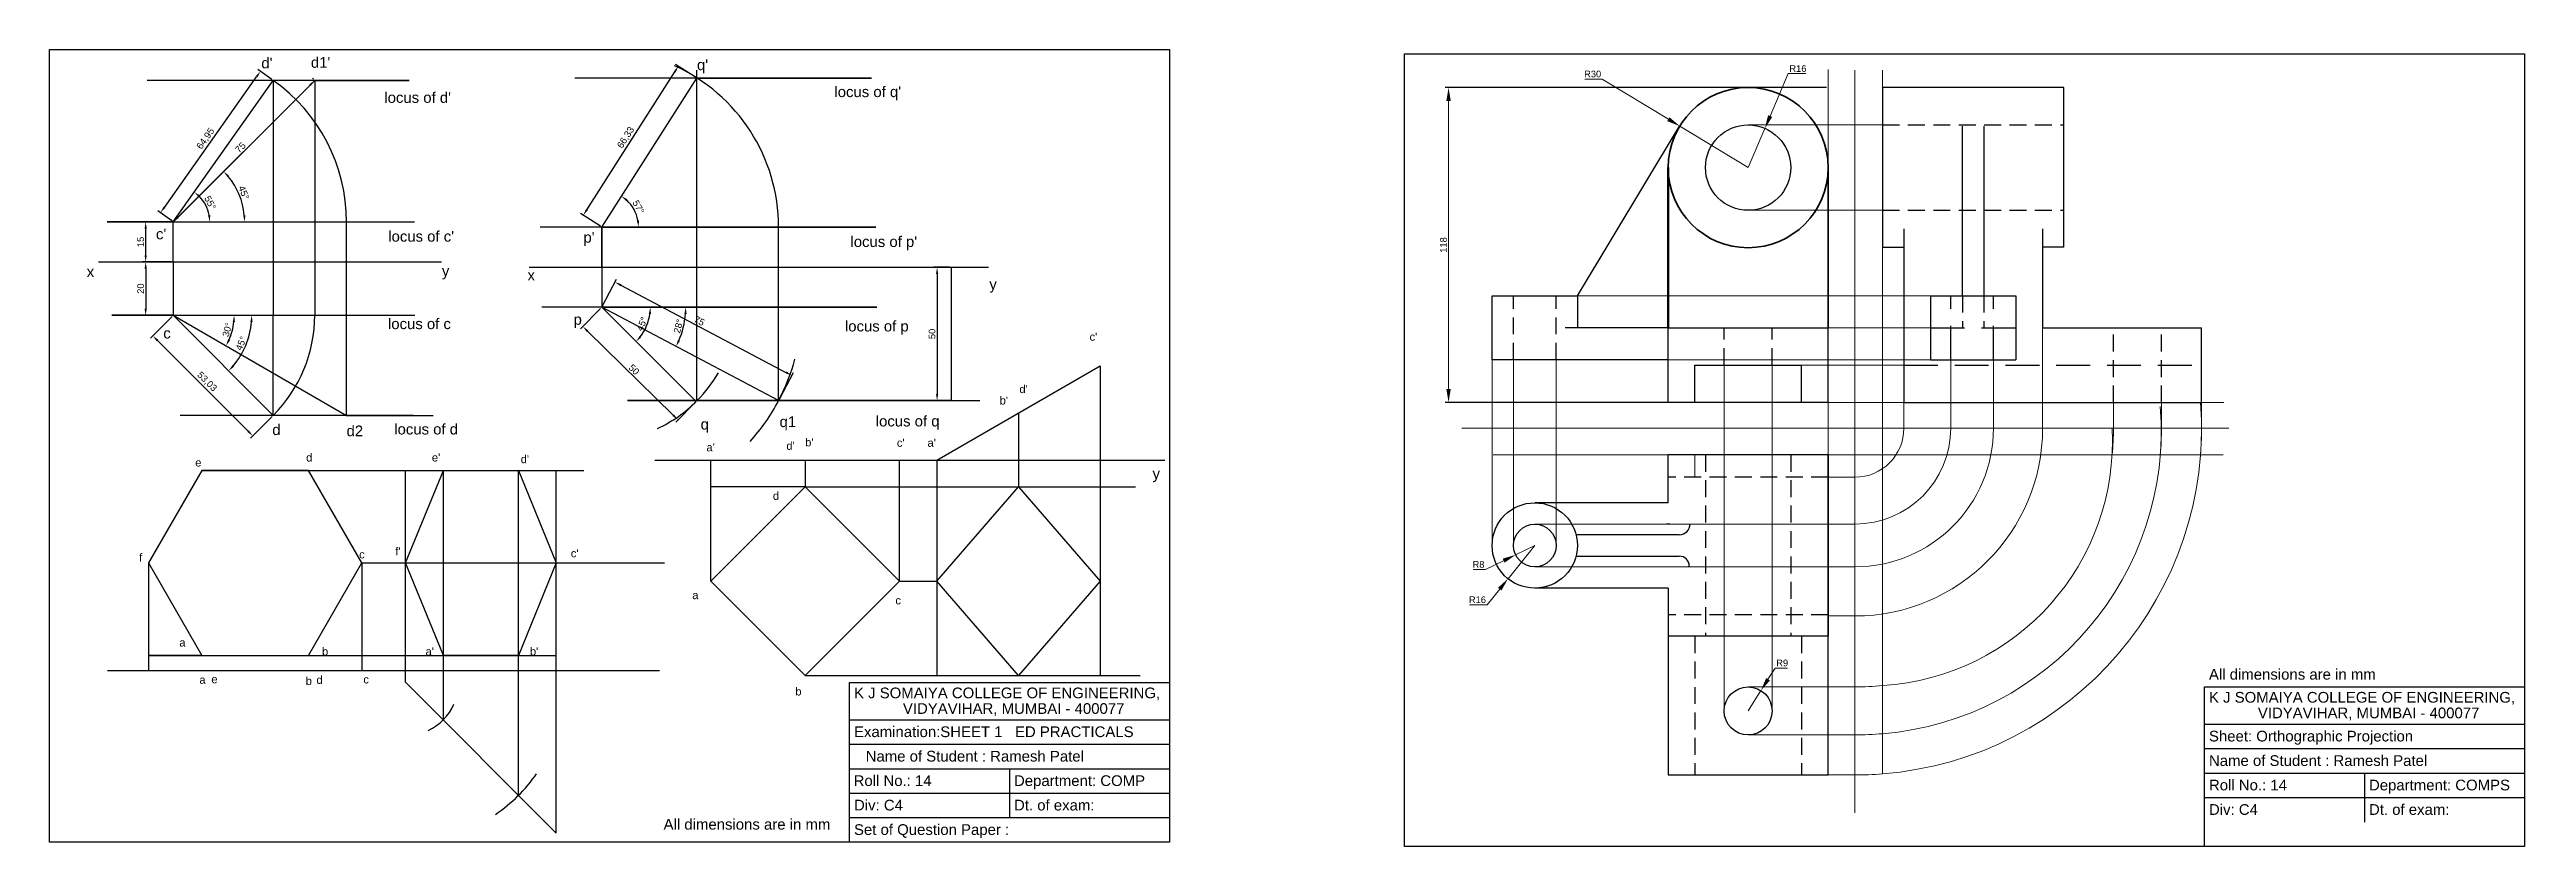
# Model space of a CAD drawing. Header units: millimetres. Extents: x 320 to 4122, y 180 to 2351.
# Drawn here: x 2645 to 3573, y 2051 to 2350 of the extents above; entities that cross this region are included whole.
import ezdxf

# ---------------------------------------------------------------- set-up
doc = ezdxf.new("R2010")
doc.units = ezdxf.units.MM
doc.linetypes.add('DASHED', pattern=[19.05, 12.7, -6.35])
doc.linetypes.add('HIDDEN', pattern=[9.525, 6.35, -3.175])
doc.styles.get("Standard").update_dxf_attribs({"font": 'arial.ttf'})
doc.dimstyles.new('Copy of ISO-25', dxfattribs={"dimtxt": 2.5, "dimasz": 5, "dimexe": 1.25, "dimexo": 0.625, "dimtad": 1, "dimtoh": 1, "dimtxsty": 'Standard', "dimcen": 2.5, "dimadec": 0, "dimazin": 0, "dimtfac": 1, "dimtmove": 0, "dimatfit": 3, "dimfxl": 1, "dimlwd": 9, "dimarcsym": 0})
doc.dimstyles.new('ISO-25', dxfattribs={"dimtxt": 2.5, "dimasz": 2.5, "dimexe": 1.25, "dimexo": 0.625, "dimtad": 1, "dimtxsty": 'Standard', "dimcen": 2.5, "dimadec": 0, "dimazin": 0, "dimtfac": 1, "dimtmove": 0, "dimatfit": 3, "dimfxl": 1, "dimarcsym": 0})

# ---------------------------------------------------------------- blocks, each defined once
blk = doc.blocks.new('*D2')
at = {"color": 0, "lineweight": -2, "transparency": 16777216}
for p, q in [((3311.12, 2335.76), (3168.16, 2335.76)), ((3311.12, 2217.76), (3168.16, 2217.76))]:
    blk.add_line(p, q, dxfattribs=at)
at = {"color": 0, "lineweight": 9, "transparency": 16777216}
blk.add_line((3169.41, 2222.76), (3169.41, 2330.76), dxfattribs=at)
for points in [[(3168.58, 2330.76), (3170.24, 2330.76), (3169.41, 2335.76)], [(3168.58, 2222.76), (3170.24, 2222.76), (3169.41, 2217.76)]]:
    blk.add_solid(points, dxfattribs=at)
at = {"layer": 'Defpoints', "color": 0, "lineweight": 9, "transparency": 16777216}
for p in [(3169.41, 2335.76), (3311.75, 2335.76), (3311.75, 2217.76)]:
    blk.add_point(p, dxfattribs=at)
at = {"color": 0, "lineweight": 9, "transparency": 16777216, "insert": (3167.51, 2276.76), "char_height": 2.5, "attachment_point": 5, "rotation": 90}
blk.add_mtext('118', dxfattribs=at)
blk = doc.blocks.new('*D1')
at = {"color": 0, "lineweight": 9, "transparency": 16777216}
for p, q in [((3220.47, 2338.94), (3227.06, 2338.94)), ((3227.06, 2338.94), (3251.83, 2323.92)), ((3281.75, 2305.76), (3256.1, 2321.33))]:
    blk.add_line(p, q, dxfattribs=at)
blk.add_solid([(3252.26, 2324.63), (3251.39, 2323.21), (3256.1, 2321.33)], dxfattribs=at)
at = {"layer": 'Defpoints', "color": 0, "lineweight": 9, "transparency": 16777216}
for p in [(3256.1, 2321.33), (3281.75, 2305.76)]:
    blk.add_point(p, dxfattribs=at)
at = {"color": 0, "lineweight": 9, "transparency": 16777216, "insert": (3223.45, 2340.85), "char_height": 2.5, "attachment_point": 5}
blk.add_mtext('R30', dxfattribs=at)
blk = doc.blocks.new('*D3')
at = {"color": 0, "lineweight": 9, "transparency": 16777216}
for p, q in [((3296.81, 2340.98), (3290.01, 2325.07)), ((3303.41, 2340.98), (3296.81, 2340.98)), ((3281.75, 2305.76), (3288.04, 2320.48))]:
    blk.add_line(p, q, dxfattribs=at)
blk.add_solid([(3289.24, 2325.4), (3290.77, 2324.74), (3288.04, 2320.48)], dxfattribs=at)
at = {"layer": 'Defpoints', "color": 0, "lineweight": 9, "transparency": 16777216}
for p in [(3288.04, 2320.48), (3281.75, 2305.76)]:
    blk.add_point(p, dxfattribs=at)
at = {"color": 0, "lineweight": 9, "transparency": 16777216, "insert": (3300.42, 2342.88), "char_height": 2.5, "attachment_point": 5}
blk.add_mtext('R16', dxfattribs=at)
blk = doc.blocks.new('*D4')
at = {"color": 0, "lineweight": 9, "transparency": 16777216}
for p, q in [((3201.75, 2164.16), (3194.56, 2160.65)), ((3178.62, 2155.15), (3183.28, 2155.15)), ((3183.28, 2155.15), (3190.07, 2158.46))]:
    blk.add_line(p, q, dxfattribs=at)
blk.add_solid([(3189.7, 2159.21), (3190.43, 2157.71), (3194.56, 2160.65)], dxfattribs=at)
at = {"layer": 'Defpoints', "color": 0, "lineweight": 9, "transparency": 16777216}
for p in [(3201.75, 2164.16), (3194.56, 2160.65)]:
    blk.add_point(p, dxfattribs=at)
at = {"color": 0, "lineweight": 9, "transparency": 16777216, "insert": (3180.64, 2157.05), "char_height": 2.5, "attachment_point": 5}
blk.add_mtext('R8', dxfattribs=at)
blk = doc.blocks.new('*D5')
at = {"color": 0, "lineweight": 9, "transparency": 16777216}
for p, q in [((3201.75, 2164.16), (3191.72, 2151.7)), ((3183.85, 2141.92), (3188.58, 2147.8)), ((3177.25, 2141.92), (3183.85, 2141.92))]:
    blk.add_line(p, q, dxfattribs=at)
blk.add_solid([(3187.93, 2148.32), (3189.23, 2147.28), (3191.72, 2151.7)], dxfattribs=at)
at = {"layer": 'Defpoints', "color": 0, "lineweight": 9, "transparency": 16777216}
for p in [(3201.75, 2164.16), (3191.72, 2151.7)]:
    blk.add_point(p, dxfattribs=at)
at = {"color": 0, "lineweight": 9, "transparency": 16777216, "insert": (3180.24, 2143.82), "char_height": 2.5, "attachment_point": 5}
blk.add_mtext('R16', dxfattribs=at)
blk = doc.blocks.new('*D6')
at = {"color": 0, "lineweight": 9, "transparency": 16777216}
for p, q in [((3291.87, 2118.24), (3289.2, 2114.01)), ((3296.53, 2118.24), (3291.87, 2118.24)), ((3281.75, 2102.16), (3286.54, 2109.78))]:
    blk.add_line(p, q, dxfattribs=at)
blk.add_solid([(3288.5, 2114.45), (3289.91, 2113.57), (3286.54, 2109.78)], dxfattribs=at)
at = {"layer": 'Defpoints', "color": 0, "lineweight": 9, "transparency": 16777216}
for p in [(3286.54, 2109.78), (3281.75, 2102.16)]:
    blk.add_point(p, dxfattribs=at)
at = {"color": 0, "lineweight": 9, "transparency": 16777216, "insert": (3294.51, 2120.14), "char_height": 2.5, "attachment_point": 5}
blk.add_mtext('R9', dxfattribs=at)
blk = doc.blocks.new('*D14')
at = {"color": 0, "lineweight": -2, "transparency": 16777216}
for p, q in [((2687.85, 2290.86), (2722.46, 2339.81)), ((2728.19, 2338.82), (2722.88, 2342.57)), ((2690.69, 2285.78), (2685.38, 2289.54))]:
    blk.add_line(p, q, dxfattribs=at)
at = {"color": 0, "transparency": 16777216}
for points in [[(2722.12, 2340.05), (2722.8, 2339.57), (2723.91, 2341.85)], [(2687.51, 2291.1), (2688.19, 2290.62), (2686.41, 2288.82)]]:
    blk.add_solid(points, dxfattribs=at)
at = {"layer": 'Defpoints', "color": 0, "transparency": 16777216}
for p in [(2723.91, 2341.85), (2728.7, 2338.45), (2691.2, 2285.42)]:
    blk.add_point(p, dxfattribs=at)
at = {"color": 0, "transparency": 16777216, "insert": (2703.42, 2316.56), "char_height": 2.5, "attachment_point": 5, "rotation": 54.73561}
blk.add_mtext('64,95', dxfattribs=at)
blk = doc.blocks.new('*D15')
at = {"color": 0, "lineweight": -2, "transparency": 16777216}
blk.add_arc((2691.2, 2285.42), 13.68, 10.48246, 44.25315, dxfattribs=at)
at = {"color": 0, "transparency": 16777216}
for points in [[(2700.74, 2294.65), (2701.28, 2295.29), (2699.1, 2296.59)], [(2705.07, 2287.95), (2704.25, 2287.87), (2704.89, 2285.42)]]:
    blk.add_solid(points, dxfattribs=at)
at = {"layer": 'Defpoints', "color": 0, "transparency": 16777216}
for p in [(2728.7, 2338.45), (2666.45, 2285.42), (2691.2, 2285.42), (2704.2, 2289.71), (2781.66, 2285.42)]:
    blk.add_point(p, dxfattribs=at)
at = {"color": 0, "transparency": 16777216, "insert": (2705.04, 2292.58), "char_height": 2.5, "attachment_point": 5, "rotation": 297.36781}
blk.add_mtext('55°', dxfattribs=at)
blk = doc.blocks.new('*D16')
at = {"color": 0, "lineweight": -2, "transparency": 16777216}
blk.add_arc((2691.2, 2285.42), 26.74, 5.35841, 39.64159, dxfattribs=at)
at = {"color": 0, "transparency": 16777216}
for points in [[(2711.49, 2302.2), (2712.1, 2302.76), (2710.11, 2304.33)], [(2718.25, 2287.94), (2717.41, 2287.9), (2717.95, 2285.42)]]:
    blk.add_solid(points, dxfattribs=at)
at = {"layer": 'Defpoints', "color": 0, "transparency": 16777216}
for p in [(2744.24, 2338.45), (2666.45, 2285.42), (2691.2, 2285.42), (2717.03, 2292.34), (2781.66, 2285.42)]:
    blk.add_point(p, dxfattribs=at)
at = {"color": 0, "transparency": 16777216, "insert": (2717.66, 2296.38), "char_height": 2.5, "attachment_point": 5, "rotation": 292.5}
blk.add_mtext('45°', dxfattribs=at)
blk = doc.blocks.new('*D17')
at = {"color": 0, "lineweight": -2, "transparency": 16777216}
blk.add_arc((2691.2, 2250.42), 29.41, 319.87131, 355.12869, dxfattribs=at)
at = {"color": 0, "transparency": 16777216}
for points in [[(2720.1, 2247.94), (2720.93, 2247.91), (2720.62, 2250.42)], [(2714, 2231.18), (2713.39, 2231.75), (2712, 2229.62)]]:
    blk.add_solid(points, dxfattribs=at)
at = {"layer": 'Defpoints', "color": 0, "transparency": 16777216}
for p in [(2668.17, 2250.42), (2691.2, 2250.42), (2781.74, 2250.42), (2716.68, 2235.71), (2728.7, 2212.92)]:
    blk.add_point(p, dxfattribs=at)
at = {"color": 0, "transparency": 16777216, "insert": (2716.63, 2239.89), "char_height": 2.5, "attachment_point": 5, "rotation": 67.5}
blk.add_mtext('45°', dxfattribs=at)
blk = doc.blocks.new('*D18')
at = {"color": 0, "lineweight": -2, "transparency": 16777216}
blk.add_arc((2691.2, 2250.42), 22.84, 336.27451, 353.72549, dxfattribs=at)
at = {"color": 0, "transparency": 16777216}
for points in [[(2713.49, 2247.95), (2714.32, 2247.9), (2714.04, 2250.42)], [(2712.49, 2241.04), (2711.74, 2241.42), (2710.98, 2239)]]:
    blk.add_solid(points, dxfattribs=at)
at = {"layer": 'Defpoints', "color": 0, "transparency": 16777216}
for p in [(2668.17, 2250.42), (2691.2, 2250.42), (2781.74, 2250.42), (2712.67, 2242.61), (2756.16, 2212.92)]:
    blk.add_point(p, dxfattribs=at)
at = {"color": 0, "transparency": 16777216, "insert": (2711.43, 2245), "char_height": 2.5, "attachment_point": 5, "rotation": 75}
blk.add_mtext('30°', dxfattribs=at)
blk = doc.blocks.new('*D19')
at = {"color": 0, "lineweight": -2, "transparency": 16777216}
for p, q in [((2690.76, 2249.98), (2682.64, 2241.85)), ((2685.29, 2240.97), (2719.25, 2207.01)), ((2728.26, 2212.48), (2720.14, 2204.35))]:
    blk.add_line(p, q, dxfattribs=at)
at = {"color": 0, "transparency": 16777216}
for points in [[(2685.58, 2241.27), (2684.99, 2240.68), (2683.52, 2242.74)], [(2719.55, 2207.3), (2718.96, 2206.71), (2721.02, 2205.24)]]:
    blk.add_solid(points, dxfattribs=at)
at = {"layer": 'Defpoints', "color": 0, "transparency": 16777216}
for p in [(2691.2, 2250.42), (2728.7, 2212.92), (2721.02, 2205.24)]:
    blk.add_point(p, dxfattribs=at)
at = {"color": 0, "transparency": 16777216, "insert": (2703.78, 2225.49), "char_height": 2.5, "attachment_point": 5, "rotation": 315}
blk.add_mtext('53,03', dxfattribs=at)
blk = doc.blocks.new('*D7')
at = {"color": 0, "lineweight": -2, "transparency": 16777216}
for p, q in [((2846.26, 2289.99), (2879.28, 2341.68)), ((2887.05, 2339.68), (2879.57, 2344.46)), ((2851.35, 2283.78), (2843.86, 2288.56))]:
    blk.add_line(p, q, dxfattribs=at)
at = {"color": 0, "transparency": 16777216}
for points in [[(2878.93, 2341.9), (2879.63, 2341.45), (2880.62, 2343.78)], [(2845.91, 2290.21), (2846.61, 2289.77), (2844.92, 2287.88)]]:
    blk.add_solid(points, dxfattribs=at)
at = {"layer": 'Defpoints', "color": 0, "transparency": 16777216}
for p in [(2880.62, 2343.78), (2887.58, 2339.34), (2851.87, 2283.44)]:
    blk.add_point(p, dxfattribs=at)
at = {"color": 0, "transparency": 16777216, "insert": (2860.98, 2316.98), "char_height": 2.5, "attachment_point": 5, "rotation": 57.43164}
blk.add_mtext('66,33', dxfattribs=at)
blk = doc.blocks.new('*D8')
at = {"color": 0, "lineweight": -2, "transparency": 16777216}
blk.add_arc((2851.87, 2283.44), 13.8, 10.39431, 47.03734, dxfattribs=at)
at = {"color": 0, "transparency": 16777216}
for points in [[(2861.02, 2293.21), (2861.53, 2293.87), (2859.3, 2295.07)], [(2865.86, 2285.97), (2865.03, 2285.89), (2865.67, 2283.44)]]:
    blk.add_solid(points, dxfattribs=at)
at = {"layer": 'Defpoints', "color": 0, "transparency": 16777216}
for p in [(2887.58, 2339.34), (2828.76, 2283.44), (2851.87, 2283.44), (2864.91, 2287.96), (2954.64, 2283.44)]:
    blk.add_point(p, dxfattribs=at)
at = {"color": 0, "transparency": 16777216, "insert": (2865.64, 2290.98), "char_height": 2.5, "attachment_point": 5, "rotation": 298.71582}
blk.add_mtext('57°', dxfattribs=at)
blk = doc.blocks.new('*D9')
at = {"color": 0, "lineweight": -2, "transparency": 16777216}
blk.add_arc((2851.87, 2253.44), 18.22, 322.86759, 352.13241, dxfattribs=at)
at = {"color": 0, "transparency": 16777216}
for points in [[(2869.51, 2250.97), (2870.34, 2250.92), (2870.09, 2253.44)], [(2866.71, 2242.17), (2866.08, 2242.71), (2864.76, 2240.56)]]:
    blk.add_solid(points, dxfattribs=at)
at = {"layer": 'Defpoints', "color": 0, "transparency": 16777216}
for p in [(2829.45, 2253.44), (2851.87, 2253.44), (2955.02, 2253.44), (2867.65, 2244.33), (2886.87, 2218.44)]:
    blk.add_point(p, dxfattribs=at)
at = {"color": 0, "transparency": 16777216, "insert": (2866.95, 2247.19), "char_height": 2.5, "attachment_point": 5, "rotation": 67.5}
blk.add_mtext('45°', dxfattribs=at)
blk = doc.blocks.new('*D10')
at = {"color": 0, "lineweight": -2, "transparency": 16777216}
blk.add_arc((2851.87, 2253.44), 31.5, 336.73012, 355.45174, dxfattribs=at)
at = {"color": 0, "transparency": 16777216}
for points in [[(2882.86, 2250.96), (2883.69, 2250.92), (2883.37, 2253.44)], [(2881.19, 2240.81), (2880.44, 2241.17), (2879.73, 2238.74)]]:
    blk.add_solid(points, dxfattribs=at)
at = {"layer": 'Defpoints', "color": 0, "transparency": 16777216}
for p in [(2829.45, 2253.44), (2851.87, 2253.44), (2955.02, 2253.44), (2881.74, 2243.42), (2918.2, 2218.44)]:
    blk.add_point(p, dxfattribs=at)
at = {"color": 0, "transparency": 16777216, "insert": (2880.6, 2246.32), "char_height": 2.5, "attachment_point": 5, "rotation": 76.09093}
blk.add_mtext('28°', dxfattribs=at)
blk = doc.blocks.new('*D11')
at = {"color": 0, "lineweight": -2, "transparency": 16777216}
for p, q in [((2852.16, 2253.99), (2857.43, 2263.96)), ((2859.05, 2261.69), (2920.96, 2229.02)), ((2918.5, 2218.99), (2923.76, 2228.96))]:
    blk.add_line(p, q, dxfattribs=at)
at = {"color": 0, "transparency": 16777216}
for points in [[(2859.25, 2262.06), (2858.86, 2261.32), (2856.84, 2262.86)], [(2921.16, 2229.39), (2920.77, 2228.66), (2923.17, 2227.86)]]:
    blk.add_solid(points, dxfattribs=at)
at = {"layer": 'Defpoints', "color": 0, "transparency": 16777216}
for p in [(2851.87, 2253.44), (2923.17, 2227.86), (2918.2, 2218.44)]:
    blk.add_point(p, dxfattribs=at)
at = {"color": 0, "transparency": 16777216, "insert": (2888.46, 2248.32), "char_height": 2.5, "attachment_point": 5, "rotation": 332.18186}
blk.add_mtext('75', dxfattribs=at)
blk = doc.blocks.new('*D12')
at = {"color": 0, "lineweight": -2, "transparency": 16777216}
for p, q in [((2851.43, 2252.99), (2843.91, 2245.32)), ((2878.71, 2212.96), (2846.57, 2244.46)), ((2887.14, 2217.99), (2879.62, 2210.32))]:
    blk.add_line(p, q, dxfattribs=at)
at = {"color": 0, "transparency": 16777216}
for points in [[(2846.86, 2244.76), (2846.28, 2244.16), (2844.78, 2246.21)], [(2879, 2213.26), (2878.42, 2212.66), (2880.49, 2211.21)]]:
    blk.add_solid(points, dxfattribs=at)
at = {"layer": 'Defpoints', "color": 0, "transparency": 16777216}
for p in [(2844.78, 2246.21), (2851.87, 2253.44), (2887.58, 2218.44)]:
    blk.add_point(p, dxfattribs=at)
at = {"color": 0, "transparency": 16777216, "insert": (2863.97, 2230.07), "char_height": 2.5, "attachment_point": 5, "rotation": 315.573}
blk.add_mtext('50', dxfattribs=at)
blk = doc.blocks.new('*D13')
at = {"color": 0, "lineweight": -2, "transparency": 16777216}
for p, q in [((2982.29, 2268.44), (2976.38, 2268.44)), ((2977.63, 2265.94), (2977.63, 2220.94)), ((2982.29, 2218.44), (2976.38, 2218.44))]:
    blk.add_line(p, q, dxfattribs=at)
at = {"color": 0, "transparency": 16777216}
for points in [[(2977.21, 2265.94), (2978.04, 2265.94), (2977.63, 2268.44)], [(2977.21, 2220.94), (2978.04, 2220.94), (2977.63, 2218.44)]]:
    blk.add_solid(points, dxfattribs=at)
at = {"layer": 'Defpoints', "color": 0, "transparency": 16777216}
for p in [(2982.91, 2268.44), (2977.63, 2218.44), (2982.91, 2218.44)]:
    blk.add_point(p, dxfattribs=at)
at = {"color": 0, "transparency": 16777216, "insert": (2975.73, 2243.44), "char_height": 2.5, "attachment_point": 5, "rotation": 90}
blk.add_mtext('50', dxfattribs=at)
blk = doc.blocks.new('*D25')
at = {"color": 0, "lineweight": -2, "transparency": 16777216}
for p, q in [((2690.58, 2285.42), (2679.6, 2285.42)), ((2680.85, 2272.92), (2680.85, 2282.92)), ((2690.58, 2270.42), (2679.6, 2270.42))]:
    blk.add_line(p, q, dxfattribs=at)
at = {"color": 0, "lineweight": 9, "transparency": 16777216}
for points in [[(2680.43, 2282.92), (2681.26, 2282.92), (2680.85, 2285.42)], [(2680.43, 2272.92), (2681.26, 2272.92), (2680.85, 2270.42)]]:
    blk.add_solid(points, dxfattribs=at)
at = {"layer": 'Defpoints', "color": 0, "lineweight": 9, "transparency": 16777216}
for p in [(2680.85, 2285.42), (2691.2, 2285.42), (2691.2, 2270.42)]:
    blk.add_point(p, dxfattribs=at)
at = {"color": 0, "lineweight": 9, "transparency": 16777216, "insert": (2678.95, 2277.92), "char_height": 2.5, "attachment_point": 5, "rotation": 90}
blk.add_mtext('15', dxfattribs=at)
blk = doc.blocks.new('*D26')
at = {"color": 0, "lineweight": -2, "transparency": 16777216}
for p, q in [((2690.58, 2270.42), (2679.6, 2270.42)), ((2680.85, 2267.92), (2680.85, 2252.92)), ((2690.58, 2250.42), (2679.6, 2250.42))]:
    blk.add_line(p, q, dxfattribs=at)
at = {"color": 0, "lineweight": 9, "transparency": 16777216}
for points in [[(2680.43, 2267.92), (2681.26, 2267.92), (2680.85, 2270.42)], [(2680.43, 2252.92), (2681.26, 2252.92), (2680.85, 2250.42)]]:
    blk.add_solid(points, dxfattribs=at)
at = {"layer": 'Defpoints', "color": 0, "lineweight": 9, "transparency": 16777216}
for p in [(2691.2, 2270.42), (2680.85, 2250.42), (2691.2, 2250.42)]:
    blk.add_point(p, dxfattribs=at)
at = {"color": 0, "lineweight": 9, "transparency": 16777216, "insert": (2678.95, 2260.42), "char_height": 2.5, "attachment_point": 5, "rotation": 90}
blk.add_mtext('20', dxfattribs=at)
blk = doc.blocks.new('*D42')
at = {"color": 0, "lineweight": -2, "transparency": 16777216}
for p, q in [((2743.8, 2338.9), (2743.35, 2339.34)), ((2692.97, 2287.19), (2742.47, 2336.69)), ((2690.76, 2285.86), (2690.32, 2286.31))]:
    blk.add_line(p, q, dxfattribs=at)
at = {"color": 0, "lineweight": 9, "transparency": 16777216}
for points in [[(2742.18, 2336.98), (2742.76, 2336.39), (2744.24, 2338.45)], [(2692.68, 2287.48), (2693.27, 2286.89), (2691.2, 2285.42)]]:
    blk.add_solid(points, dxfattribs=at)
at = {"layer": 'Defpoints', "color": 0, "lineweight": 9, "transparency": 16777216}
for p in [(2744.24, 2338.45), (2744.24, 2338.45), (2691.2, 2285.42)]:
    blk.add_point(p, dxfattribs=at)
at = {"color": 0, "lineweight": 9, "transparency": 16777216, "insert": (2716.38, 2313.28), "char_height": 2.5, "attachment_point": 5, "rotation": 45}
blk.add_mtext('75', dxfattribs=at)

msp = doc.modelspace()

# ---------------------------------------------------------------- linework, layer by layer
for p, q in [((2644.782, 2350.015), (3064.782, 2350.015)), ((2644.782, 2053.015), (2644.782, 2350.015)), ((3064.782, 2350.015), (3064.782, 2053.015)), ((3152.88, 2348.371), (3572.88, 2348.371)), ((3152.88, 2051.371), (3152.88, 2348.371)), ((3572.88, 2348.371), (3572.88, 2051.371)), ((2952.966, 2339.341), (2841.821, 2339.341)), ((2887.58, 2283.439), (2887.58, 2342.287)), ((2887.58, 2339.341), (2952.966, 2339.341)), ((2779.709, 2338.455), (2681.458, 2338.455)), ((2691.205, 2285.422), (2744.238, 2338.455)), ((2728.705, 2338.455), (2728.705, 2250.422)), ((2744.238, 2338.455), (2779.709, 2338.455)), ((2744.238, 2338.455), (2744.238, 2250.422)), ((2691.205, 2285.422), (2666.447, 2285.422)), ((2666.447, 2285.422), (2781.663, 2285.422)), ((2691.205, 2270.422), (2691.205, 2285.422)), ((2756.156, 2212.922), (2756.156, 2285.422)), ((2954.638, 2283.439), (2828.761, 2283.439)), ((2851.872, 2268.439), (2851.872, 2283.439)), ((2851.872, 2283.439), (2851.872, 2253.439)), ((2851.872, 2283.439), (2954.638, 2283.439)), ((2887.58, 2268.439), (2887.58, 2283.439)), ((2918.205, 2268.439), (2918.205, 2283.439)), ((2663.169, 2270.422), (2791.789, 2270.422)), ((2691.205, 2270.422), (2691.205, 2250.422)), ((2824.658, 2268.439), (2996.864, 2268.439)), ((2887.58, 2218.439), (2887.58, 2268.439)), ((2918.205, 2218.439), (2918.205, 2268.439)), ((2982.913, 2268.439), (2982.913, 2218.439)), ((2691.205, 2250.422), (2668.173, 2250.422)), ((2668.173, 2250.422), (2781.744, 2250.422)), ((2691.205, 2250.422), (2756.156, 2212.922)), ((2728.705, 2212.922), (2728.705, 2250.422)), ((2955.025, 2253.439), (2829.455, 2253.439)), ((2851.872, 2253.439), (2955.025, 2253.439)), ((2918.205, 2218.439), (2851.872, 2253.439)), ((3038.782, 2231.457), (3038.782, 2115.391)), ((2982.913, 2218.439), (2861.486, 2218.439)), ((2861.486, 2218.439), (2993.671, 2218.439)), ((2781.182, 2212.922), (2693.734, 2212.922)), ((2756.156, 2212.922), (2788.647, 2212.922)), ((3008.163, 2213.78), (3008.163, 2186.148)), ((2701.893, 2192.251), (2845.2, 2192.251)), ((2778.22, 2157.61), (2778.22, 2192.251)), ((2792.5, 2098.935), (2792.5, 2192.251)), ((2820.646, 2070.512), (2820.646, 2192.251)), ((2834.788, 2117.374), (2834.788, 2192.251)), ((2871.776, 2196.102), (3062.975, 2196.102)), ((2892.786, 2150.747), (2892.786, 2196.102)), ((2928.141, 2196.102), (2928.141, 2186.102)), ((2963.496, 2150.747), (2963.496, 2196.102)), ((2977.545, 2196.102), (2977.545, 2115.391)), ((2928.141, 2186.102), (2892.786, 2186.102)), ((2928.141, 2186.102), (3052.009, 2186.102)), ((2681.893, 2157.61), (2681.893, 2117.374)), ((2761.893, 2157.61), (2761.893, 2117.374)), ((2762.07, 2157.632), (2875.386, 2157.632)), ((2778.22, 2112.938), (2778.22, 2157.61)), ((2963.452, 2150.794), (2977.521, 2150.794)), ((2666.526, 2117.374), (2873.558, 2117.374)), ((2701.893, 2122.969), (2681.893, 2122.969)), ((2681.893, 2122.969), (2834.788, 2122.969)), ((2681.893, 2117.374), (2701.893, 2117.374)), ((2834.788, 2056.37), (2834.788, 2117.374)), ((2928.141, 2115.391), (3053.725, 2115.391)), ((2944.782, 2112.838), (3064.782, 2112.838)), ((2944.782, 2053.015), (2944.782, 2112.838)), ((3064.782, 2108.015), (3064.782, 2053.015)), ((3452.88, 2111.194), (3572.88, 2111.194)), ((3452.88, 2051.371), (3452.88, 2111.194)), ((2944.782, 2098.848), (3064.782, 2098.848)), ((2944.782, 2089.682), (3064.782, 2089.682)), ((3452.88, 2097.204), (3572.88, 2097.204)), ((2944.782, 2080.515), (3064.782, 2080.515)), ((3004.782, 2080.515), (3004.782, 2062.182)), ((3452.88, 2088.038), (3572.88, 2088.038)), ((2944.782, 2071.348), (3064.782, 2071.348)), ((3452.88, 2078.871), (3572.88, 2078.871)), ((3452.88, 2069.704), (3572.88, 2069.704)), ((3512.88, 2078.871), (3512.88, 2060.538)), ((2944.782, 2062.182), (3064.782, 2062.182)), ((3064.782, 2053.015), (2644.782, 2053.015)), ((3064.782, 2053.015), (2944.782, 2053.015)), ((3572.88, 2051.371), (3152.88, 2051.371))]:
    msp.add_line(p, q)
at = {"lineweight": 30}
for p, q in [((2851.872, 2283.439), (2887.58, 2339.341)), ((2691.205, 2285.422), (2728.705, 2338.455)), ((3400.169, 2275.891), (3400.169, 2335.765)), ((3217.749, 2257.765), (3256.062, 2321.263)), ((3362.169, 2257.765), (3362.169, 2321.263)), ((3370.169, 2321.263), (3370.169, 2257.765)), ((3311.749, 2217.765), (3311.749, 2304.831)), ((3311.749, 2304.831), (3311.749, 2273.897)), ((3332.169, 2275.891), (3340.169, 2275.891)), ((3340.169, 2282.852), (3340.169, 2217.765)), ((3392.169, 2282.852), (3392.169, 2245.765)), ((3400.169, 2275.891), (3392.169, 2275.891)), ((3185.749, 2257.765), (3217.749, 2257.765)), ((3217.749, 2257.765), (3217.749, 2245.765)), ((3350.169, 2257.765), (3382.169, 2257.765)), ((3350.169, 2257.765), (3350.169, 2233.765)), ((3382.169, 2257.765), (3382.169, 2233.765)), ((2728.705, 2212.922), (2691.205, 2250.422)), ((2851.872, 2253.439), (2886.872, 2218.439)), ((3251.749, 2245.765), (3213.165, 2245.765)), ((3251.749, 2217.765), (3251.749, 2245.765)), ((3251.749, 2245.765), (3311.749, 2245.765)), ((3392.169, 2245.765), (3451.749, 2245.765)), ((2977.545, 2196.102), (3038.782, 2231.457)), ((3251.749, 2233.765), (3185.749, 2233.765)), ((3261.749, 2217.765), (3261.749, 2231.765)), ((3261.749, 2231.765), (3301.749, 2231.765)), ((3301.749, 2217.765), (3301.749, 2231.765)), ((3350.169, 2233.765), (3382.169, 2233.765)), ((3261.749, 2217.765), (3251.749, 2217.765)), ((3311.749, 2217.765), (3301.749, 2217.765)), ((3350.169, 2217.765), (3382.169, 2217.765)), ((2701.893, 2192.251), (2681.893, 2157.61)), ((2741.893, 2192.251), (2701.893, 2192.251)), ((2761.893, 2157.61), (2741.893, 2192.251)), ((2778.22, 2157.61), (2792.5, 2192.251)), ((2792.5, 2192.251), (2820.646, 2192.251)), ((2820.646, 2192.251), (2834.788, 2157.61)), ((2892.786, 2196.102), (2963.496, 2196.102)), ((3251.749, 2180.161), (3251.749, 2198.161)), ((3311.749, 2198.161), (3311.749, 2130.161)), ((2892.786, 2150.747), (2928.141, 2186.102)), ((2928.141, 2186.102), (2963.496, 2150.747)), ((2977.545, 2150.747), (3008.163, 2186.102)), ((3008.163, 2186.102), (3038.782, 2150.747)), ((3251.749, 2180.161), (3201.749, 2180.161)), ((3255.932, 2168.161), (3217.129, 2168.161)), ((2681.893, 2157.61), (2701.893, 2122.969)), ((2741.893, 2122.969), (2761.893, 2157.61)), ((2792.5, 2122.969), (2778.22, 2157.61)), ((2834.788, 2157.61), (2820.646, 2122.969)), ((3217.129, 2160.161), (3255.932, 2160.161)), ((2928.141, 2115.391), (2892.786, 2150.747)), ((2963.496, 2150.747), (2928.141, 2115.391)), ((3008.163, 2115.391), (2977.545, 2150.747)), ((3038.782, 2150.747), (3008.163, 2115.391)), ((3251.749, 2148.161), (3201.749, 2148.161)), ((3251.749, 2148.161), (3251.749, 2130.161)), ((3311.749, 2130.161), (3251.749, 2130.161)), ((3251.749, 2130.161), (3251.749, 2078.161)), ((2681.893, 2117.374), (2761.893, 2117.374)), ((2701.893, 2122.969), (2741.893, 2122.969)), ((2778.22, 2117.374), (2834.788, 2117.374)), ((2820.646, 2122.969), (2792.5, 2122.969)), ((2778.22, 2112.938), (2834.788, 2056.37))]:
    msp.add_line(p, q, dxfattribs=at)
at = {"lineweight": 9}
for p, q in [((3311.749, 2342.542), (3311.749, 2118.755)), ((3321.749, 2342.256), (3321.749, 2063.918)), ((3332.169, 2342.256), (3332.135, 2078.577)), ((3332.169, 2335.765), (3332.169, 2275.891)), ((3332.169, 2335.765), (3400.169, 2335.765)), ((3281.749, 2321.765), (3332.169, 2321.765)), ((3370.169, 2297.759), (3370.169, 2321.263)), ((3311.749, 2273.897), (3311.749, 2317.739)), ((3400.169, 2305.828), (3400.169, 2275.891)), ((3362.169, 2297.759), (3362.169, 2257.765)), ((3281.749, 2289.765), (3332.169, 2289.765)), ((3332.169, 2267.891), (3332.169, 2275.891)), ((3185.749, 2233.765), (3185.749, 2257.765)), ((3185.749, 2257.765), (3185.749, 2164.161)), ((3185.749, 2257.765), (3382.169, 2257.765)), ((3332.169, 2240.647), (3332.169, 2248.647)), ((3311.749, 2245.765), (3350.169, 2245.765)), ((3332.169, 2232.647), (3332.169, 2240.647)), ((3392.169, 2245.765), (3392.169, 2208.161)), ((3451.749, 2245.765), (3451.749, 2217.765)), ((3185.749, 2233.765), (3382.169, 2233.765)), ((3193.749, 2164.161), (3193.749, 2233.765)), ((3209.749, 2164.161), (3209.749, 2233.765)), ((3245.45, 2233.765), (3251.749, 2233.765)), ((3261.749, 2231.765), (3340.169, 2231.765)), ((3272.749, 2102.161), (3272.749, 2231.765)), ((3290.749, 2102.161), (3290.749, 2231.765)), ((3357.749, 2217.765), (3357.749, 2233.765)), ((3373.749, 2217.765), (3373.749, 2233.765)), ((3185.608, 2217.765), (3366.574, 2217.765)), ((3332.169, 2217.765), (3460.169, 2217.765)), ((3340.169, 2217.765), (3340.169, 2208.161)), ((3357.749, 2208.161), (3357.749, 2217.765)), ((3366.574, 2217.765), (3459.146, 2217.765)), ((3373.749, 2208.161), (3373.749, 2217.765)), ((3418.749, 2208.161), (3418.749, 2217.765)), ((3436.749, 2208.161), (3436.749, 2217.765)), ((3451.749, 2208.161), (3451.749, 2217.765)), ((3174.374, 2208.161), (3461.958, 2208.161)), ((3186.087, 2198.161), (3390.68, 2198.161)), ((3261.749, 2198.161), (3261.749, 2189.741)), ((3390.68, 2198.161), (3459.839, 2198.161)), ((3321.749, 2189.741), (3311.749, 2189.741)), ((3201.749, 2172.161), (3321.749, 2172.161)), ((3201.749, 2156.161), (3311.749, 2156.161)), ((3311.749, 2156.161), (3321.749, 2156.161)), ((3321.749, 2137.741), (3311.749, 2137.741)), ((3311.749, 2130.161), (3311.749, 2078.161)), ((3281.749, 2111.161), (3321.749, 2111.161)), ((3281.749, 2093.161), (3321.749, 2093.161)), ((3311.749, 2078.161), (3251.749, 2078.161)), ((3311.749, 2078.161), (3321.749, 2078.161))]:
    msp.add_line(p, q, dxfattribs=at)
at = {"linetype": 'HIDDEN', "lineweight": 30}
for p, q in [((3332.169, 2321.765), (3400.169, 2321.765)), ((3332.162, 2289.765), (3400.169, 2289.765)), ((3193.749, 2233.765), (3193.749, 2257.765)), ((3209.749, 2233.765), (3209.749, 2257.765)), ((3362.169, 2257.765), (3362.169, 2245.765)), ((3370.169, 2257.765), (3370.169, 2245.765)), ((3272.749, 2231.765), (3272.749, 2245.765)), ((3290.749, 2231.765), (3290.749, 2245.765)), ((3418.749, 2217.765), (3418.749, 2245.765)), ((3436.749, 2217.765), (3436.749, 2245.765)), ((3265.749, 2198.161), (3265.749, 2130.161)), ((3297.749, 2198.161), (3297.749, 2130.161)), ((3311.749, 2189.741), (3251.749, 2189.741)), ((3311.749, 2138.161), (3251.749, 2138.161)), ((3261.749, 2130.161), (3261.749, 2078.161)), ((3301.749, 2130.161), (3301.749, 2078.161))]:
    msp.add_line(p, q, dxfattribs=at)
at = {"lineweight": 50}
msp.add_line((3251.749, 2245.765), (3251.749, 2305.765), dxfattribs=at)
at = {"linetype": 'DASHED', "lineweight": 30}
for p, q in [((3357.749, 2233.765), (3357.749, 2257.765)), ((3373.749, 2233.765), (3373.749, 2257.765)), ((3350.169, 2245.765), (3382.169, 2245.765)), ((3340.169, 2231.765), (3451.749, 2231.765))]:
    msp.add_line(p, q, dxfattribs=at)
at = {"lineweight": 30}
for points in [[(3400.169, 2335.765), (3332.169, 2335.765), (3332.169, 2275.891)], [(3311.749, 2305.765), (3311.749, 2245.765)], [(3185.749, 2233.765), (3185.749, 2257.765)], [(3382.169, 2217.765), (3451.749, 2217.765), (3451.749, 2245.765)], [(3261.749, 2217.765), (3251.749, 2217.765)], [(3311.749, 2217.765), (3301.749, 2217.765)], [(3340.169, 2217.765), (3350.169, 2217.765)], [(3251.749, 2078.161), (3311.749, 2078.161), (3311.749, 2198.161), (3251.749, 2198.161)]]:
    msp.add_lwpolyline(points, dxfattribs=at)
at = {"lineweight": 35}
msp.add_circle((3281.749, 2305.765), 30, dxfattribs=at)
at = {"lineweight": 30}
for centre, radius in [((3281.749, 2305.765), 16), ((3201.749, 2164.161), 16), ((3201.749, 2164.161), 8), ((3281.749, 2102.161), 9)]:
    msp.add_circle(centre, radius, dxfattribs=at)
for centre, radius, start, end in [((2851.872, 2283.439), 66.332, 0, 65.704045), ((2691.205, 2285.422), 64.952, 0, 54.73561), ((2691.205, 2250.422), 53.033, 315, 0), ((2851.872, 2254.146), 50.498, 315, 330), ((2851.872, 2253.439), 75, 332.181861, 345), ((2851.872, 2253.439), 50, 294.733679, 315.572996), ((2851.872, 2253.439), 75, 317.903641, 332.181861), ((2778.22, 2112.938), 20, 295.454275, 335.666521), ((2778.22, 2112.938), 60, 304.337206, 325.114543)]:
    msp.add_arc(centre, radius, start, end)
at = {"lineweight": 9}
for centre, radius, start, end in [((3321.749, 2208.161), 130, 120.751256, 120.790552), ((3321.749, 2208.161), 70.42, 81.490689, 81.497388), ((3321.749, 2208.161), 36, 73.175192, 73.19612), ((3321.947, 2207.963), 129.787, 274.502232, 4.33125), ((3322.711, 2207.202), 113.961, 274.7445, 4.550097), ((3321.749, 2208.161), 18.42, 270, 0), ((3321.749, 2208.161), 70.42, 270, 0), ((3321.749, 2208.161), 36, 270, 0), ((3321.749, 2208.161), 52, 270, 0), ((3326.769, 2203.161), 91.599, 273.36128, 3.129074), ((3321.749, 2208.161), 97, 354.082705, 0), ((3321.749, 2208.161), 115, 355.011458, 0), ((3321.749, 2208.161), 130, 355.588274, 0), ((3251.731, 2168.161), 4.201, 72.200327, 107.799673), ((3255.932, 2172.161), 4, 177.190625, 180), ((3321.749, 2208.161), 130, 207.185841, 207.486426), ((3321.749, 2208.161), 97, 270, 276.149501), ((3321.749, 2208.161), 115, 270, 275.182945), ((3321.749, 2208.161), 130, 270, 274.582709)]:
    msp.add_arc(centre, radius, start, end, dxfattribs=at)
at = {"lineweight": 30}
for centre, radius, start, end in [((3255.932, 2172.161), 4, 270, 0), ((3255.932, 2156.403), 3.758, 0, 90)]:
    msp.add_arc(centre, radius, start, end, dxfattribs=at)
for p in [(2744.238, 2338.455), (2744.238, 2338.455), (2691.828, 2286.045)]:
    msp.add_point(p)

# ---------------------------------------------------------------- texts
for s, height, p in [("d'", 4, (2724.223, 2342.966)), ("d1'", 4, (2742.788, 2343.182)), ("q'", 4, (2887.58, 2342.287)), ("locus of d'", 4, (2770.345, 2330.027)), ("locus of q'", 4, (2939.125, 2332.183)), ("c'", 4, (2684.719, 2278.894)), ("locus of c'", 4, (2771.811, 2278.007)), ("p'", 4, (2845.001, 2277.641)), ("locus of p'", 4, (2945.137, 2276.023)), ('x', 4, (2658.727, 2264.778)), ('y', 4, (2791.922, 2265.087)), ('x', 4, (2824.022, 2263.468)), ('y', 4, (2997.215, 2260.077)), ('locus of c', 4, (2771.705, 2245.24)), ('p', 4, (2841.306, 2246.878)), ('locus of p', 4, (2943.056, 2244.36)), ('c', 4, (2687.449, 2241.711)), ("c'", 3, (3034.799, 2240.888)), ("b'", 3, (3001.085, 2216.99)), ("d'", 3, (3008.474, 2221.277)), ('d', 4, (2728.325, 2205.545)), ('d2', 4, (2756.172, 2205.113)), ('locus of d', 4, (2774.059, 2205.761)), ('q', 4, (2888.941, 2207.613)), ('q1', 4, (2918.542, 2208.538)), ('locus of q', 4, (2954.619, 2208.769)), ("a'", 3, (2891.131, 2199.466)), ("d'", 3, (2921.097, 2200.026)), ("b'", 3, (2928.141, 2201.303)), ("c'", 3, (2962.545, 2201.146)), ("a'", 3, (2974.027, 2201.146)), ('e', 3, (2699.428, 2193.748)), ('d', 3, (2741.018, 2195.63)), ("e'", 3, (2788.166, 2195.635)), ("d'", 3, (2821.467, 2195.004)), ('d', 3, (2916.056, 2181.275)), ("f'", 3, (2774.436, 2160.462)), ("c'", 3, (2840.268, 2159.715)), ('f', 3, (2678.397, 2158.144)), ('c', 3, (2760.907, 2159.318)), ('a', 3, (2885.81, 2144.051)), ('c', 3, (2961.985, 2142.092)), ('a', 3, (2693.464, 2126.304)), ('b', 3, (2746.982, 2122.969)), ("a'", 3, (2785.799, 2122.969)), ("b'", 3, (2824.939, 2122.969)), ('All dimensions are in mm', 4.00791, (3454.558, 2113.877)), ('a', 3, (2700.997, 2112.345)), ('e', 3, (2705.46, 2112.539)), ('b', 3, (2740.862, 2111.875)), ('d', 3, (2744.895, 2112.303)), ('c', 3, (2762.478, 2112.461)), ('b', 3, (2924.457, 2107.947)), ('K J SOMAIYA COLLEGE OF ENGINEERING, ', 4.00791, (2946.46, 2106.913)), ('K J SOMAIYA COLLEGE OF ENGINEERING, ', 4.00791, (3454.558, 2105.269)), ('VIDYAVIHAR, MUMBAI - 400077', 4.00791, (2964.797, 2101.061)), ('VIDYAVIHAR, MUMBAI - 400077', 4.00791, (3472.895, 2099.417)), ('Examination:SHEET 1   ED PRACTICALS', 4.00791, (2946.46, 2092.364)), ('Sheet: Orthographic Projection', 4.00791, (3454.558, 2090.72)), ('Name of Student : Ramesh Patel', 4.00791, (2950.834, 2083.197)), ('Name of Student : Ramesh Patel', 4.00791, (3454.558, 2081.554)), ('Roll No.: 14', 4.00791, (2946.316, 2074.031)), ('Department: COMP', 4.00791, (3006.46, 2074.031)), ('Roll No.: 14', 4.00791, (3454.558, 2072.387)), ('Department: COMPS ', 4.00791, (3514.558, 2072.387)), ('All dimensions are in mm', 4.00791, (2875.058, 2057.67)), ('Div: C4 ', 4.0079, (2946.46, 2064.864)), ('Dt. of exam:', 4.00791, (3006.46, 2064.864)), ('Div: C4 ', 4.0079, (3454.558, 2063.22)), ('Dt. of exam:', 4.00791, (3514.558, 2063.22)), ('Set of Question Paper : ', 4.00791, (2946.46, 2055.697))]:
    msp.add_text(s, height=height).set_placement(p)
at = {"insert": (3058.395, 2193.085), "char_height": 4, "attachment_point": 1}
msp.add_mtext_dynamic_manual_height_columns('y', width=13.11615, gutter_width=42.5, heights=[0], dxfattribs=at)

# ---------------------------------------------------------------- dimensions: what is measured, and where the dimension line sits
for p1, p2, distance, picture, middle in [((2691.205, 2285.422), (2728.705, 2338.455), 5.878, '*D14', (2703.418, 2316.56)), ((2851.872, 2283.439), (2887.58, 2339.341), 8.255, '*D7', (2860.976, 2316.979)), ((2691.205, 2250.422), (2728.705, 2212.922), -10.865, '*D19', (2703.776, 2225.493)), ((2887.58, 2218.439), (2851.872, 2253.439), 10.125, '*D12', (2863.97, 2230.066))]:
    dim = msp.add_aligned_dim(p1=p1, p2=p2, distance=distance, dimstyle='ISO-25')
    dim.commit()
    dim.dimension.update_dxf_attribs({"geometry": picture, "text_midpoint": middle})
at = {"lineweight": 9}
dim = msp.add_aligned_dim(p1=(2691.205, 2285.422), p2=(2744.238, 2338.455), distance=0, dimstyle='ISO-25', dxfattribs=at)
dim.commit()
dim.dimension.update_dxf_attribs({"geometry": '*D42', "text_midpoint": (2716.38, 2313.279)})
for base, line1, line2, picture, middle in [((2864.909, 2287.964), ((2851.872, 2283.439), (2887.58, 2339.341)), ((2954.638, 2283.439), (2828.761, 2283.439)), '*D8', (2865.638, 2290.98)), ((2704.2, 2289.706), ((2691.205, 2285.422), (2728.705, 2338.455)), ((2666.447, 2285.422), (2781.663, 2285.422)), '*D15', (2705.041, 2292.584)), ((2717.035, 2292.343), ((2691.205, 2285.422), (2744.238, 2338.455)), ((2666.447, 2285.422), (2781.663, 2285.422)), '*D16', (2717.662, 2296.381)), ((2716.677, 2235.715), ((2728.705, 2212.922), (2691.205, 2250.422)), ((2668.173, 2250.422), (2781.744, 2250.422)), '*D17', (2716.627, 2239.891)), ((2712.667, 2242.61), ((2691.205, 2250.422), (2756.156, 2212.922)), ((2668.173, 2250.422), (2781.744, 2250.422)), '*D18', (2711.429, 2245.002)), ((2867.652, 2244.329), ((2851.872, 2253.439), (2886.872, 2218.439)), ((2955.025, 2253.439), (2829.455, 2253.439)), '*D9', (2866.954, 2247.192)), ((2881.738, 2243.42), ((2955.025, 2253.439), (2829.455, 2253.439)), ((2918.205, 2218.439), (2851.872, 2253.439)), '*D10', (2880.605, 2246.324))]:
    dim = msp.add_angular_dim_2l(base=base, line1=line1, line2=line2, dimstyle='ISO-25')
    dim.commit()
    dim.dimension.update_dxf_attribs({"geometry": picture, "text_midpoint": middle})
for mpoint, picture, middle in [((3256.1, 2321.326), '*D1', (3223.453, 2338.944)), ((3288.041, 2320.475), '*D3', (3300.424, 2340.982))]:
    dim = msp.add_radius_dim(center=(3281.749, 2305.765), mpoint=mpoint, dimstyle='Copy of ISO-25', dxfattribs=at)
    dim.commit()
    dim.dimension.update_dxf_attribs({"geometry": picture, "text_midpoint": middle, "dimtype": 164})
for base, p1, p2, dimstyle, picture, middle in [((3169.41, 2335.765), (3311.749, 2217.765), (3311.749, 2335.765), 'Copy of ISO-25', '*D2', (3167.508, 2276.765)), ((2680.847, 2285.422), (2691.205, 2270.422), (2691.205, 2285.422), 'ISO-25', '*D25', (2678.945, 2277.922)), ((2680.847, 2250.422), (2691.205, 2270.422), (2691.205, 2250.422), 'ISO-25', '*D26', (2678.945, 2260.422))]:
    dim = msp.add_linear_dim(base=base, p1=p1, p2=p2, angle=90, dimstyle=dimstyle, dxfattribs=at)
    dim.commit()
    dim.dimension.update_dxf_attribs({"geometry": picture, "text_midpoint": middle})
dim = msp.add_linear_dim(base=(2977.627, 2218.439), p1=(2982.913, 2268.439), p2=(2982.913, 2218.439), angle=90, dimstyle='ISO-25')
dim.commit()
dim.dimension.update_dxf_attribs({"geometry": '*D13', "text_midpoint": (2975.725, 2243.439)})
dim = msp.add_linear_dim(base=(2923.175, 2227.857), p1=(2851.872, 2253.439), p2=(2918.205, 2218.439), angle=332.181861, dimstyle='ISO-25')
dim.commit()
dim.dimension.update_dxf_attribs({"geometry": '*D11', "text_midpoint": (2887.58, 2246.639), "dimtype": 161})
for center, mpoint, picture, middle in [((3201.749, 2164.161), (3191.718, 2151.696), '*D5', (3180.237, 2143.818)), ((3201.749, 2164.161), (3194.559, 2160.652), '*D4', (3180.635, 2157.047)), ((3281.749, 2102.161), (3286.541, 2109.779), '*D6', (3294.509, 2120.144))]:
    dim = msp.add_radius_dim(center=center, mpoint=mpoint, dimstyle='Copy of ISO-25', dxfattribs=at)
    dim.commit()
    dim.dimension.update_dxf_attribs({"geometry": picture, "text_midpoint": middle})

doc.saveas('drawing.dxf')
